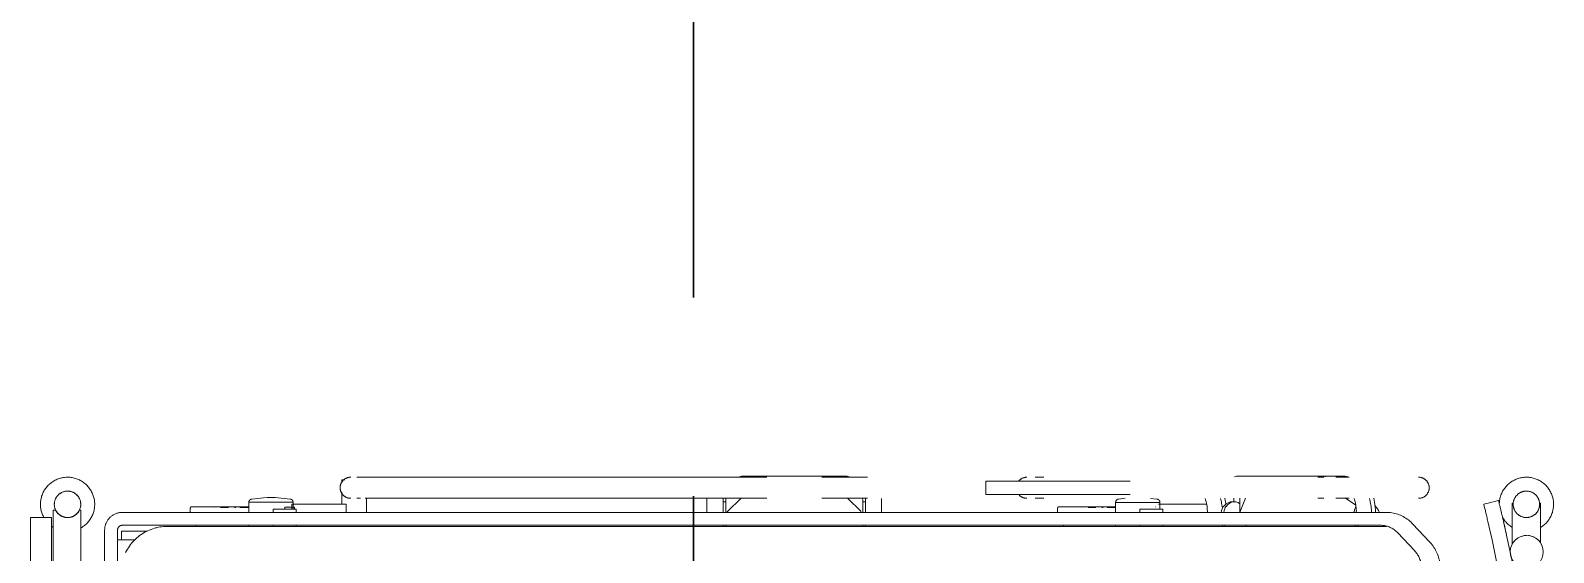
# Model space of a CAD drawing. Header units: millimetres. Extents: x -174154 to -170572, y -111302 to -109817.
# Drawn here: x -171701.23 to -171678.2, y -110913.03 to -110905.14 of the extents above; entities that cross this region are included whole.
import ezdxf

# ---------------------------------------------------------------- set-up
doc = ezdxf.new("R2010")
doc.units = ezdxf.units.MM
doc.linetypes.add('ACAD_ISO02W100', pattern=[15, 12, -3])
for name, color, linetype, lineweight in [('!Подложка', 252, 'ACAD_ISO02W100', 25), ('Кабель ПС', 20, 'ACAD_ISO02W100', 30), ('Специальное оборудование', 7, 'Continuous', 18)]:
    doc.layers.add(name, color=color, linetype=linetype, lineweight=lineweight)

# ---------------------------------------------------------------- blocks, each defined once
blk = doc.blocks.new('Medical_All_ARJO_Enterprise-8000_Patient-Bed - Citadel-V1-В_АР_ПЭ_03 Этаж')
at = {"layer": 'Специальное оборудование'}
for p, q in [((-784.3, 510.6), (-784.3, 505.7)), ((-784.2, 510.6), (-784.2, 510.6)), ((-784.2, 510.6), (-779.6, 510.6)), ((-741.4, 514.5), (-761.7, 514.5)), ((-761.7, 514.5), (-741.4, 514.5)), ((-141.7, 514.5), (-741.4, 514.5)), ((-180.3, 516), (-177.6, 516)), ((-177.6, 516), (-172.9, 516)), ((-27.7, 516), (-172.9, 516)), ((-172.9, 516), (-172.9, 514.8)), ((-42.2, 514.5), (-58.5, 514.5)), ((-27.7, 514.8), (-27.7, 516)), ((-27.7, 516), (-23.1, 516)), ((-8.8, 514.5), (-26.9, 514.5)), ((-26.7, 514.5), (-8.8, 514.5)), ((-23.1, 516), (-20.3, 516)), ((189.2, 508.5), (189.2, 488.5)), ((189.3, 508.5), (239.3, 508.5)), ((239.3, 508.5), (407.2, 508.5)), ((271.4, 514.5), (263.7, 514.5)), ((263.7, 514.5), (276.9, 514.5)), ((276.3, 514.5), (271.4, 514.5)), ((704.7, 516), (568.2, 516)), ((693.6, 514.5), (691, 514.5)), ((691, 514.5), (700, 514.5)), ((700, 514.5), (693.6, 514.5)), ((704.7, 516), (718.3, 516)), ((718, 514.5), (737.6, 514.5)), ((730, 514.5), (718.1, 514.5)), ((718.3, 516), (728.2, 516)), ((728.2, 516), (732.2, 516)), ((738.2, 514.5), (730, 514.5)), ((-897.9, 483.8), (-920.4, 481.4)), ((-891.4, 483.8), (-897, 483.8)), ((-897, 483.8), (-891.4, 483.8)), ((-891.4, 483.8), (-885.7, 483.8)), ((-885.7, 483.8), (-891.4, 483.8)), ((-862.4, 481.4), (-884.9, 483.8)), ((-784.3, 491.8), (-784.3, 473.8)), ((239.3, 488.5), (189.3, 488.5)), ((407.6, 488.5), (239.3, 488.5)), ((-1220.7, 464.5), (-1220.7, -461.4)), ((-1220.7, 464.5), (-1216.7, 464.5)), ((-1180.9, 464.5), (-1178.9, 464.5)), ((-1178.9, -461.4), (-1178.9, 464.5)), ((7.5, 461.2), (-1116, 461.2)), ((-976.7, 468.8), (-976.7, 468.8)), ((-955.7, 468.8), (-967.4, 468.8)), ((-967.4, 468.8), (-955.7, 468.8)), ((-966.4, 469.7), (-966.4, 468.8)), ((-964.8, 469.7), (-962.1, 469.7)), ((-955.7, 468.8), (-955.7, 468.8)), ((-938.5, 469.7), (-955.1, 469.7)), ((-938.5, 469.7), (-954.9, 469.7)), ((-944.4, 468.8), (-946.7, 468.8)), ((-946.7, 468.8), (-944.4, 468.8)), ((-944.2, 468.8), (-946.4, 468.8)), ((-946.4, 468.8), (-944.2, 468.8)), ((-938.5, 469.7), (-935.6, 469.7)), ((-938.5, 469.7), (-924.6, 469.7)), ((-924.6, 469.7), (-938.5, 469.7)), ((-938.5, 469.7), (-924.6, 469.7)), ((-924.6, 469.7), (-938.5, 469.7)), ((-924.6, 468.8), (-938.5, 468.8)), ((-924.6, 468.8), (-938.5, 468.8)), ((-924.9, 476.5), (-924.9, 460.9)), ((-924.9, 476.5), (-908.1, 476.5)), ((-908.1, 476.5), (-891.4, 476.5)), ((-891.4, 476.5), (-874.7, 476.5)), ((-887.9, 466), (-870.3, 466)), ((-887.9, 460.8), (-887.9, 466)), ((-874.7, 476.5), (-862.4, 476.5)), ((-870.5, 469), (-870.5, 466)), ((-870.5, 469), (-855.8, 469)), ((-865.1, 469), (-870.5, 469)), ((-870.3, 466), (-853.2, 466)), ((-865.8, 469.7), (-865.7, 469.7)), ((-862.4, 476.5), (-857.9, 476.5)), ((-855.8, 469), (-861.3, 469)), ((-859.6, 473.8), (-815.1, 473.8)), ((-859.6, 466), (-859.6, 473.8)), ((-857.9, 466), (-857.9, 476.5)), ((-855.8, 466), (-855.8, 469)), ((-853.2, 460.8), (-853.2, 466)), ((-815.1, 473.8), (-809.9, 473.8)), ((-809.9, 473.8), (-777.8, 473.8)), ((-777.8, 460.8), (-777.8, 473.8)), ((-755.8, 482.5), (-761.7, 482.5)), ((-761.7, 482.5), (-755.9, 482.5)), ((-741.4, 482.5), (-748.9, 482.5)), ((-748.9, 482.5), (-741.4, 482.5)), ((-747.1, 460.8), (-747.1, 482.5)), ((-741.4, 482.5), (-141.7, 482.5)), ((-232.3, 475.3), (-232.3, 482.1)), ((-232.3, 472.4), (-232.3, 475.3)), ((-232.3, 463.2), (-232.3, 472.4)), ((-232.3, 461), (-232.3, 463.2)), ((-207.9, 482.1), (-207.9, 475.3)), ((-203.7, 477.3), (-207.9, 477.3)), ((-207.9, 475.3), (-207.9, 472.4)), ((-207.9, 472.4), (-207.9, 468)), ((-207.9, 462.1), (-207.9, 468.4)), ((-203.7, 479.6), (-203.7, 476.4)), ((-203.7, 476.8), (-203.7, 470.4)), ((-203.7, 470.4), (-203.7, 462.1)), ((-201.2, 462.4), (-202.4, 461)), ((-180.8, 482.5), (-201.2, 462.4)), ((-58.5, 482.5), (-42.2, 482.5)), ((-26.9, 482.5), (-8.8, 482.5)), ((-8.8, 482.5), (-26.7, 482.5)), ((0.6, 462.4), (-19.8, 482.5)), ((785.8, 461.2), (1.7, 461.2)), ((3.1, 476.4), (3.1, 479.6)), ((7.3, 477.3), (3.1, 477.3)), ((3.1, 470.4), (3.1, 476.8)), ((3.1, 462.1), (3.1, 470.4)), ((7.3, 475.3), (7.3, 482.1)), ((7.3, 472.4), (7.3, 475.3)), ((7.3, 463.2), (7.3, 472.4)), ((7.3, 461.2), (7.3, 463.2)), ((31.7, 482.1), (31.7, 475.3)), ((31.7, 475.3), (31.7, 472.4)), ((31.7, 472.4), (31.7, 463.2)), ((31.7, 463.2), (31.7, 461)), ((276.9, 482.5), (263.7, 482.5)), ((263.7, 482.5), (271.4, 482.5)), ((271.4, 482.5), (276.3, 482.5)), ((334.3, 468.8), (334.3, 468.8)), ((355.3, 468.8), (343.9, 468.8)), ((343.9, 468.8), (355.3, 468.8)), ((344.6, 469.7), (344.6, 468.8)), ((346.1, 469.7), (348.9, 469.7)), ((355.3, 468.8), (355.3, 468.8)), ((372.5, 469.7), (355.8, 469.7)), ((372.5, 469.7), (356.1, 469.7)), ((366.6, 468.8), (364.3, 468.8)), ((364.3, 468.8), (366.6, 468.8)), ((366.8, 468.8), (364.6, 468.8)), ((364.6, 468.8), (366.8, 468.8)), ((372.5, 469.7), (375.4, 469.7)), ((372.5, 469.7), (385.8, 469.7)), ((385.8, 469.7), (372.5, 469.7)), ((372.5, 469.7), (385.9, 469.7)), ((385.9, 469.7), (372.5, 469.7)), ((385.9, 468.8), (372.5, 468.8)), ((385.9, 468.8), (372.5, 468.8)), ((385.4, 476.4), (385.4, 461)), ((385.4, 476.4), (389.9, 476.4)), ((399.7, 482.5), (389.9, 481.4)), ((389.9, 476.4), (402.1, 476.4)), ((402.1, 476.4), (418.9, 476.4)), ((418.9, 476.4), (452.4, 476.4)), ((422.1, 466), (439.7, 466)), ((422.1, 461), (422.1, 466)), ((447.9, 481.4), (438.1, 482.4)), ((439.7, 466), (456.7, 466)), ((445.2, 469.7), (445.3, 469.7)), ((450.4, 473.8), (494.9, 473.8)), ((452.4, 466), (452.4, 476.4)), ((456.8, 461), (456.8, 466)), ((494.9, 473.8), (500.1, 473.8)), ((500.1, 473.8), (522.9, 473.8)), ((523.2, 472.4), (522.6, 475.3)), ((524.1, 460.8), (524.1, 463.2)), ((545.5, 475.3), (546.1, 472.4)), ((551.6, 476.7), (550.4, 482.5)), ((564.8, 477.3), (560.9, 477.3)), ((563.9, 476.6), (563.9, 482.5)), ((573.2, 482.5), (573.2, 460.8)), ((573.5, 462.4), (573.2, 460.8)), ((581.7, 482.5), (573.5, 462.4)), ((700, 482.5), (691, 482.5)), ((691, 482.5), (693.6, 482.5)), ((693.6, 482.5), (700, 482.5)), ((737.6, 482.5), (718, 482.5)), ((718.1, 482.5), (730, 482.5)), ((730, 482.5), (738.2, 482.5)), ((748.4, 472.2), (733, 482.5)), ((748.3, 472.4), (747.8, 475.3)), ((749.3, 461), (749.2, 463.2)), ((770.7, 475.3), (771.3, 472.4)), ((772.2, 463.2), (772.2, 461.2)), ((776.7, 476.7), (775.6, 482.5)), ((794.7, 461.2), (785.8, 461.2)), ((985, 413.7), (985, 475)), ((986.4, 475), (985, 475)), ((1027.8, 475), (1026.2, 475)), ((1027.8, 475), (1027.8, 415.1)), ((-1222.9, 453.4), (-1254.9, 453.4)), ((-1254.9, 387.2), (-1254.9, 453.4)), ((-1222.9, 453.4), (-1222.9, 387.2)), ((-1222.3, 439.9), (-1221, 438.9)), ((-1116, 441.7), (7.5, 441.7)), ((-88.8, 440.1), (-1048, 440.1)), ((-1004.5, 442), (-1004.5, 440.1)), ((-924.9, 442), (-924.9, 440.1)), ((-887.9, 439.8), (-887.9, 442)), ((-853.2, 439.8), (-853.2, 442)), ((-207.9, 440), (-207.9, 442)), ((-203.7, 442), (-203.7, 440)), ((1.7, 441.7), (785.8, 441.7)), ((3.1, 440), (3.1, 441.6)), ((7.3, 441.6), (7.3, 440)), ((729, 440.1), (42.3, 440.1)), ((306.5, 442), (306.5, 439.8)), ((385.4, 442), (385.4, 439.8)), ((422.1, 439.8), (422.1, 442)), ((456.8, 439.8), (456.8, 442)), ((583.4, 440.1), (582.3, 442.1)), ((792.8, 440.1), (729, 440.1)), ((859.9, 416.9), (834.8, 443.6)), ((-1142.8, 434.5), (-1142.8, -431.5)), ((-1123.2, -431.5), (-1123.2, 434.5)), ((-1097.5, 419.5), (-1123.2, 419.5)), ((-1117.3, 432.7), (-1117.3, 419.5)), ((-1117.3, 432.7), (-1105, 432.7)), ((-1105, 432.7), (-1080.5, 432.7)), ((-1080.5, 432.7), (-1078, 432.7)), ((812.1, 430.1), (837.1, 403.4))]:
    blk.add_line(p, q, dxfattribs=at)
at = {"layer": 'Специальное оборудование', "flags": 128}
for points in [[(-1157.8, 473.4), (-1157.8, 475.1), (-1157.9, 476.7), (-1158.1, 478.3), (-1158.3, 480), (-1158.6, 481.6), (-1159, 483.2), (-1159.4, 484.8), (-1159.9, 486.3), (-1160.4, 487.9), (-1161, 489.4), (-1161.7, 490.9), (-1162.4, 492.4), (-1163.2, 493.8), (-1164.1, 495.2), (-1165, 496.6), (-1165.9, 497.9), (-1166.9, 499.2), (-1168, 500.5), (-1169.1, 501.7), (-1170.2, 502.8), (-1171.4, 504), (-1172.7, 505), (-1174, 506.1), (-1175.3, 507), (-1176.7, 507.9), (-1178.1, 508.8), (-1179.5, 509.6), (-1180.9, 510.3), (-1182.4, 511), (-1183.9, 511.7), (-1185.5, 512.2), (-1187.1, 512.7), (-1188.6, 513.2), (-1190.2, 513.5), (-1191.8, 513.8), (-1193.5, 514.1), (-1195.1, 514.3), (-1196.7, 514.4), (-1198.4, 514.4), (-1200, 514.4), (-1201.6, 514.3), (-1203.3, 514.2), (-1204.9, 514), (-1206.5, 513.7), (-1208.1, 513.4), (-1209.7, 513), (-1211.3, 512.5), (-1212.8, 512), (-1214.4, 511.4), (-1215.9, 510.7), (-1217.3, 510), (-1218.8, 509.2), (-1220.2, 508.4), (-1221.6, 507.5), (-1222.9, 506.6), (-1224.2, 505.6), (-1225.5, 504.6), (-1226.7, 503.5), (-1227.9, 502.3), (-1229, 501.1), (-1230.1, 499.9), (-1231.2, 498.6), (-1232.1, 497.3), (-1233.1, 496), (-1233.9, 494.6), (-1234.8, 493.2), (-1235.5, 491.7), (-1236.2, 490.2), (-1236.9, 488.7), (-1237.4, 487.2), (-1238, 485.6), (-1238.4, 484), (-1238.8, 482.4), (-1239.1, 480.8), (-1239.4, 479.2), (-1239.6, 477.6), (-1239.7, 476), (-1239.8, 474.3), (-1239.8, 473.4)], [(-770.8, 482.5), (-771.4, 482.5), (-772, 482.5), (-772.7, 482.6), (-773.3, 482.7), (-773.9, 482.8), (-774.6, 482.9), (-775.2, 483.1), (-775.8, 483.3), (-776.4, 483.5), (-777, 483.7), (-777.6, 484), (-778.1, 484.3), (-778.7, 484.6), (-779.3, 484.9), (-779.8, 485.3), (-780.3, 485.6), (-780.8, 486), (-781.3, 486.4), (-781.8, 486.9), (-782.2, 487.3), (-782.7, 487.8), (-783.1, 488.3), (-783.5, 488.8), (-783.9, 489.3), (-784.2, 489.8), (-784.6, 490.4), (-784.9, 490.9), (-785.2, 491.5), (-785.4, 492.1), (-785.7, 492.7), (-785.9, 493.3), (-786.1, 493.9), (-786.3, 494.5), (-786.4, 495.1), (-786.5, 495.7), (-786.6, 496.4), (-786.7, 497), (-786.7, 497.6), (-786.8, 498.3), (-786.7, 498.9), (-786.7, 499.6), (-786.7, 500.2), (-786.6, 500.8), (-786.5, 501.5), (-786.3, 502.1), (-786.2, 502.7), (-786, 503.3), (-785.8, 503.9), (-785.6, 504.5), (-785.3, 505.1), (-785, 505.7), (-784.7, 506.3), (-784.4, 506.8), (-784.1, 507.3), (-783.7, 507.9), (-783.3, 508.4), (-782.9, 508.9), (-782.5, 509.4), (-782, 509.8), (-781.6, 510.3), (-781.1, 510.7), (-780.6, 511.1), (-780.1, 511.5), (-779.5, 511.8), (-779, 512.2), (-778.4, 512.5), (-777.9, 512.8), (-777.3, 513.1), (-776.7, 513.3), (-776.1, 513.5), (-775.5, 513.7), (-774.9, 513.9), (-774.3, 514.1), (-773.6, 514.2), (-773, 514.3), (-772.4, 514.4), (-771.7, 514.4), (-771.1, 514.5), (-770.8, 514.5)], [(-183, 515.1), (-181.7, 515.7), (-180.3, 516)], [(10.5, 514.5), (7.3, 514.5), (4.1, 514.5), (0.9, 514.5), (-2.2, 514.5), (-5.3, 514.5), (-8.4, 514.5), (-11.5, 514.5), (-14.5, 514.5), (-17.5, 514.5), (-20.4, 514.5), (-23.3, 514.5), (-26.1, 514.5), (-28.8, 514.5), (-31.5, 514.5), (-34.1, 514.5), (-36.6, 514.5), (-39, 514.5), (-41.3, 514.5), (-42.2, 514.5)], [(-20.3, 516), (-18.9, 515.7), (-17.6, 515.1)], [(238.8, 508.4), (239.2, 508.9), (239.6, 509.4), (240.1, 509.8), (240.5, 510.3), (241, 510.7), (241.5, 511.1), (242, 511.5), (242.5, 511.8), (243.1, 512.2), (243.6, 512.5), (244.2, 512.8), (244.8, 513.1), (245.4, 513.3), (246, 513.5), (246.6, 513.7), (247.2, 513.9), (247.8, 514.1), (248.4, 514.2), (249.1, 514.3), (249.7, 514.4), (250.4, 514.4), (251, 514.5), (251.3, 514.5)], [(732.2, 516), (734.3, 515.7), (736.3, 515.1)], [(843.4, 514.5), (844, 514.4), (844.7, 514.4), (845.3, 514.3), (845.9, 514.3), (846.6, 514.1), (847.2, 514), (847.8, 513.8), (848.4, 513.6), (849, 513.4), (849.6, 513.2), (850.2, 512.9), (850.8, 512.6), (851.3, 512.3), (851.9, 512), (852.4, 511.7), (852.9, 511.3), (853.4, 510.9), (853.9, 510.5), (854.4, 510.1), (854.9, 509.6), (855.3, 509.1), (855.7, 508.7), (856.1, 508.2), (856.5, 507.6), (856.8, 507.1), (857.2, 506.6), (857.5, 506), (857.8, 505.4), (858, 504.8), (858.3, 504.3), (858.5, 503.7), (858.7, 503), (858.9, 502.4), (859, 501.8), (859.1, 501.2), (859.2, 500.5), (859.3, 499.9), (859.4, 499.3), (859.4, 498.6), (859.4, 498), (859.3, 497.4), (859.3, 496.7), (859.2, 496.1), (859.1, 495.4), (859, 494.8), (858.8, 494.2), (858.6, 493.6), (858.4, 493), (858.2, 492.4), (857.9, 491.8), (857.6, 491.2), (857.3, 490.7), (857, 490.1), (856.7, 489.6), (856.3, 489), (855.9, 488.5), (855.5, 488), (855.1, 487.6), (854.6, 487.1), (854.2, 486.7), (853.7, 486.2), (853.2, 485.8), (852.7, 485.4), (852.2, 485.1), (851.6, 484.7), (851.1, 484.4), (850.5, 484.1), (849.9, 483.9), (849.3, 483.6), (848.7, 483.4), (848.1, 483.2), (847.5, 483), (846.9, 482.8), (846.3, 482.7), (845.6, 482.6), (845, 482.5), (844.4, 482.5), (843.7, 482.5), (843.4, 482.5)], [(1047.3, 473.4), (1047.3, 475.1), (1047.2, 476.7), (1047, 478.3), (1046.8, 480), (1046.5, 481.6), (1046.1, 483.2), (1045.7, 484.8), (1045.2, 486.3), (1044.7, 487.9), (1044.1, 489.4), (1043.4, 490.9), (1042.7, 492.4), (1041.9, 493.8), (1041, 495.2), (1040.1, 496.6), (1039.2, 497.9), (1038.2, 499.2), (1037.1, 500.5), (1036, 501.7), (1034.9, 502.8), (1033.7, 504), (1032.4, 505), (1031.1, 506.1), (1029.8, 507), (1028.5, 507.9), (1027.1, 508.8), (1025.6, 509.6), (1024.2, 510.3), (1022.7, 511), (1021.2, 511.7), (1019.6, 512.2), (1018.1, 512.7), (1016.5, 513.2), (1014.9, 513.5), (1013.3, 513.8), (1011.7, 514.1), (1010, 514.3), (1008.4, 514.4), (1006.7, 514.4), (1005.1, 514.4), (1003.5, 514.3), (1001.8, 514.2), (1000.2, 514), (998.6, 513.7), (997, 513.4), (995.4, 513), (993.8, 512.5), (992.3, 512), (990.7, 511.4), (989.2, 510.7), (987.8, 510), (986.3, 509.2), (984.9, 508.4), (983.5, 507.5), (982.2, 506.6), (980.9, 505.6), (979.6, 504.6), (978.4, 503.5), (977.2, 502.3), (976.1, 501.1), (975, 499.9), (974, 498.6), (973, 497.3), (972, 496), (971.2, 494.6), (970.4, 493.2), (969.6, 491.7), (968.9, 490.2), (968.3, 488.7), (967.7, 487.2), (967.2, 485.6), (966.7, 484), (966.3, 482.4), (966, 480.8), (965.7, 479.2), (965.5, 477.6), (965.4, 476), (965.3, 474.3)], [(-1178.8, 473.4), (-1178.8, 474.2), (-1178.9, 475), (-1179, 475.8), (-1179.1, 476.6), (-1179.2, 477.4), (-1179.4, 478.2), (-1179.6, 479), (-1179.8, 479.7), (-1180.1, 480.5), (-1180.4, 481.2), (-1180.7, 482), (-1181.1, 482.7), (-1181.5, 483.4), (-1181.9, 484.1), (-1182.3, 484.7), (-1182.8, 485.4), (-1183.3, 486), (-1183.8, 486.6), (-1184.3, 487.2), (-1184.9, 487.8), (-1185.5, 488.3), (-1186.1, 488.9), (-1186.7, 489.3), (-1187.3, 489.8), (-1188, 490.3), (-1188.7, 490.7), (-1189.4, 491.1), (-1190.1, 491.4), (-1190.8, 491.8), (-1191.6, 492.1), (-1192.3, 492.4), (-1193.1, 492.6), (-1193.8, 492.8), (-1194.6, 493), (-1195.4, 493.1), (-1196.2, 493.3), (-1197, 493.4), (-1197.8, 493.4), (-1198.6, 493.4), (-1199.4, 493.4), (-1200.2, 493.4), (-1201, 493.3), (-1201.8, 493.2), (-1202.6, 493.1), (-1203.4, 492.9), (-1204.1, 492.7), (-1204.9, 492.5), (-1205.6, 492.2), (-1206.4, 491.9), (-1207.1, 491.6), (-1207.9, 491.3), (-1208.6, 490.9), (-1209.2, 490.5), (-1209.9, 490.1), (-1210.6, 489.6), (-1211.2, 489.1), (-1211.8, 488.6), (-1212.4, 488.1), (-1213, 487.5), (-1213.6, 486.9), (-1214.1, 486.3), (-1214.6, 485.7), (-1215.1, 485.1), (-1215.5, 484.4), (-1215.9, 483.7), (-1216.3, 483.1), (-1216.7, 482.3), (-1217.1, 481.6), (-1217.4, 480.9), (-1217.7, 480.1), (-1217.9, 479.4), (-1218.1, 478.6), (-1218.3, 477.8), (-1218.5, 477), (-1218.6, 476.3), (-1218.7, 475.5), (-1218.8, 474.7), (-1218.8, 473.9), (-1218.8, 473.4)], [(251.3, 482.5), (250.7, 482.5), (250.1, 482.5), (249.4, 482.6), (248.8, 482.7), (248.2, 482.8), (247.5, 482.9), (246.9, 483.1), (246.3, 483.3), (245.7, 483.5), (245.1, 483.7), (244.5, 484), (243.9, 484.3), (243.4, 484.6), (242.8, 484.9), (242.3, 485.3), (241.8, 485.6), (241.3, 486), (240.8, 486.4), (240.3, 486.9), (239.9, 487.3), (239.4, 487.8), (239, 488.3)], [(1026.3, 473.4), (1026.3, 474.2), (1026.2, 475), (1026.2, 475.8), (1026.1, 476.6), (1025.9, 477.4), (1025.7, 478.2), (1025.5, 479), (1025.3, 479.7), (1025, 480.5), (1024.7, 481.2), (1024.4, 482), (1024, 482.7), (1023.7, 483.4), (1023.3, 484.1), (1022.8, 484.7), (1022.3, 485.4), (1021.9, 486), (1021.3, 486.6), (1020.8, 487.2), (1020.2, 487.8), (1019.7, 488.3), (1019, 488.9), (1018.4, 489.3), (1017.8, 489.8), (1017.1, 490.3), (1016.4, 490.7), (1015.7, 491.1), (1015, 491.4), (1014.3, 491.8), (1013.6, 492.1), (1012.8, 492.4), (1012, 492.6), (1011.3, 492.8), (1010.5, 493), (1009.7, 493.1), (1008.9, 493.3), (1008.1, 493.4), (1007.3, 493.4), (1006.5, 493.4), (1005.7, 493.4), (1004.9, 493.4), (1004.1, 493.3), (1003.3, 493.2), (1002.5, 493.1), (1001.8, 492.9), (1001, 492.7), (1000.2, 492.5), (999.5, 492.2), (998.7, 491.9), (998, 491.6), (997.3, 491.3), (996.6, 490.9), (995.9, 490.5), (995.2, 490.1), (994.5, 489.6), (993.9, 489.1), (993.3, 488.6), (992.7, 488.1), (992.1, 487.5), (991.6, 486.9), (991, 486.3), (990.5, 485.7), (990, 485.1), (989.6, 484.4), (989.2, 483.7), (988.8, 483.1), (988.4, 482.3), (988.1, 481.6), (987.7, 480.9), (987.5, 480.1), (987.2, 479.4), (987, 478.6), (986.8, 477.8), (986.6, 477), (986.5, 476.3), (986.4, 475.5), (986.3, 474.7), (986.3, 473.9), (986.3, 473.4)], [(-1239.8, 473.4), (-1239.8, 471.8), (-1239.7, 470.2), (-1239.5, 468.5), (-1239.3, 466.9), (-1239, 465.3), (-1238.6, 463.7), (-1238.2, 462.1), (-1237.7, 460.5), (-1237.2, 459), (-1236.6, 457.5), (-1235.9, 456), (-1235.2, 454.5)], [(-1218.8, 473.4), (-1218.8, 472.6), (-1218.7, 471.8), (-1218.7, 471), (-1218.6, 470.3), (-1218.4, 469.5), (-1218.2, 468.7), (-1218, 467.9), (-1217.8, 467.1), (-1217.5, 466.4), (-1217.2, 465.6), (-1216.9, 464.9), (-1216.5, 464.2), (-1216.2, 463.5), (-1215.8, 462.8), (-1215.3, 462.1), (-1214.8, 461.5), (-1214.4, 460.9), (-1213.8, 460.2), (-1213.3, 459.7), (-1212.7, 459.1), (-1212.2, 458.5), (-1211.5, 458), (-1210.9, 457.5), (-1210.3, 457.1), (-1209.6, 456.6), (-1208.9, 456.2), (-1208.2, 455.8), (-1207.5, 455.4), (-1206.8, 455.1), (-1206.1, 454.8), (-1205.3, 454.5), (-1204.5, 454.3), (-1203.8, 454.1), (-1203, 453.9), (-1202.2, 453.7), (-1201.4, 453.6), (-1200.6, 453.5), (-1199.8, 453.5), (-1199, 453.4), (-1198.2, 453.4), (-1197.4, 453.5), (-1196.6, 453.6), (-1195.8, 453.7), (-1195, 453.8), (-1194.3, 454), (-1193.5, 454.2), (-1192.7, 454.4), (-1192, 454.6), (-1191.2, 454.9), (-1190.5, 455.3), (-1189.8, 455.6), (-1189.1, 456), (-1188.4, 456.4), (-1187.7, 456.8), (-1187, 457.3), (-1186.4, 457.8), (-1185.8, 458.3), (-1185.2, 458.8), (-1184.6, 459.3), (-1184.1, 459.9), (-1183.5, 460.5), (-1183, 461.2), (-1182.5, 461.8), (-1182.1, 462.5), (-1181.7, 463.1), (-1181.3, 463.8), (-1180.9, 464.5), (-1180.6, 465.3), (-1180.2, 466), (-1180, 466.7), (-1179.7, 467.5), (-1179.5, 468.3), (-1179.3, 469), (-1179.1, 469.8), (-1179, 470.6), (-1178.9, 471.4), (-1178.8, 472.2), (-1178.8, 473), (-1178.8, 473.4)], [(-1178.8, 437.6), (-1177.4, 438.5), (-1176, 439.4), (-1174.7, 440.3), (-1173.4, 441.3), (-1172.1, 442.3), (-1170.9, 443.4), (-1169.7, 444.6), (-1168.6, 445.7), (-1167.5, 447), (-1166.5, 448.2), (-1165.5, 449.6), (-1164.5, 450.9), (-1163.7, 452.3), (-1162.9, 453.7), (-1162.1, 455.2), (-1161.4, 456.7), (-1160.8, 458.2), (-1160.2, 459.7), (-1159.7, 461.3), (-1159.2, 462.8), (-1158.8, 464.4), (-1158.5, 466), (-1158.2, 467.7), (-1158, 469.3), (-1157.9, 470.9), (-1157.8, 472.6), (-1157.8, 473.4)], [(-1116, 461.2), (-1117.1, 461.2), (-1118.1, 461.1), (-1119.2, 461), (-1120.3, 460.9), (-1121.3, 460.7), (-1122.4, 460.5), (-1123.4, 460.2), (-1124.4, 459.9), (-1125.4, 459.5), (-1126.4, 459.1), (-1127.4, 458.7), (-1128.4, 458.2), (-1129.3, 457.7), (-1130.2, 457.1), (-1131.1, 456.6), (-1132, 455.9), (-1132.8, 455.3), (-1133.6, 454.6), (-1134.4, 453.9), (-1135.2, 453.1), (-1135.9, 452.3), (-1136.6, 451.5), (-1137.3, 450.7), (-1137.9, 449.8), (-1138.5, 448.9), (-1139.1, 448), (-1139.6, 447.1), (-1140.1, 446.1), (-1140.5, 445.2), (-1140.9, 444.2), (-1141.3, 443.2), (-1141.6, 442.1), (-1141.9, 441.1), (-1142.2, 440.1), (-1142.4, 439), (-1142.5, 438), (-1142.6, 436.9), (-1142.7, 435.8), (-1142.8, 434.8), (-1142.8, 434.5)], [(-1013.4, 460.9), (-1013.5, 462.4), (-1013.4, 465.4), (-1013.3, 467.8)], [(-1013.3, 467.8), (-1013.2, 467.9), (-1013.2, 468), (-1013.2, 468.1), (-1013.2, 468.2), (-1013.2, 468.2), (-1013.2, 468.3), (-1013.1, 468.4), (-1013.1, 468.5), (-1013.1, 468.5), (-1013, 468.6), (-1013, 468.7), (-1013, 468.8), (-1012.9, 468.8), (-1012.9, 468.9), (-1012.8, 468.9), (-1012.8, 469), (-1012.7, 469.1), (-1012.7, 469.1), (-1012.6, 469.2), (-1012.5, 469.2), (-1012.5, 469.3), (-1012.4, 469.3), (-1012.3, 469.4), (-1012.3, 469.4), (-1012.2, 469.5), (-1012.1, 469.5), (-1012.1, 469.5), (-1012, 469.6), (-1011.9, 469.6), (-1011.8, 469.6), (-1011.8, 469.6), (-1011.7, 469.7), (-1011.6, 469.7), (-1011.5, 469.7), (-1011.5, 469.7), (-1011.4, 469.7), (-1011.3, 469.7), (-1011.3, 469.7)], [(-938.5, 469.7), (-941.4, 469.7), (-944.3, 469.7), (-947.2, 469.7), (-950.1, 469.7), (-952.9, 469.7), (-955.8, 469.7), (-958.6, 469.7), (-961.4, 469.7), (-964.1, 469.7), (-966.8, 469.7), (-969.5, 469.7), (-972.1, 469.7), (-974.6, 469.7), (-977.1, 469.7), (-979.6, 469.7), (-981.9, 469.7), (-984.2, 469.7), (-986.5, 469.7), (-988.6, 469.7), (-990.7, 469.7), (-992.7, 469.7), (-994.6, 469.7), (-996.4, 469.7), (-998.1, 469.7), (-999.7, 469.7), (-1001.2, 469.7), (-1002.7, 469.7), (-1004, 469.7), (-1005.2, 469.7), (-1006.3, 469.7), (-1007.3, 469.7), (-1008.2, 469.7), (-1009, 469.7), (-1009.7, 469.7), (-1010.2, 469.7), (-1010.6, 469.7), (-1011, 469.7), (-1011.2, 469.7), (-1011.3, 469.7), (-1011.3, 469.7)], [(-1011.3, 469.7), (-1011.2, 469.7), (-1011, 469.7), (-1010.7, 469.7), (-1010.3, 469.7), (-1009.8, 469.7), (-1009.2, 469.7), (-1008.4, 469.7), (-1007.6, 469.7), (-1006.6, 469.7), (-1005.5, 469.7), (-1004.3, 469.7), (-1003, 469.7), (-1001.6, 469.7), (-1000.1, 469.7)], [(-924.9, 469.7), (-926.1, 469.7), (-929, 469.7), (-931.9, 469.7), (-934.8, 469.7), (-937.7, 469.7), (-938.5, 469.7)], [(-924.9, 476.5), (-924.9, 476.7), (-924.8, 476.9), (-924.8, 477.1), (-924.8, 477.3), (-924.7, 477.5), (-924.7, 477.7), (-924.6, 477.9), (-924.6, 478.1), (-924.5, 478.2), (-924.4, 478.4), (-924.3, 478.6), (-924.3, 478.8), (-924.2, 479), (-924, 479.1), (-923.9, 479.3), (-923.8, 479.5), (-923.7, 479.6), (-923.6, 479.8), (-923.4, 479.9), (-923.3, 480.1), (-923.1, 480.2), (-923, 480.3), (-922.8, 480.4), (-922.7, 480.6), (-922.5, 480.7), (-922.3, 480.8), (-922.1, 480.9), (-922, 480.9), (-921.8, 481), (-921.6, 481.1), (-921.4, 481.2), (-921.2, 481.2), (-921, 481.3), (-920.8, 481.3), (-920.6, 481.3), (-920.4, 481.4), (-920.4, 481.4)], [(-865.6, 469.7), (-865.5, 469.7), (-865.4, 469.7)], [(-862.4, 481.4), (-862.2, 481.4), (-862, 481.3), (-861.8, 481.3), (-861.6, 481.2), (-861.4, 481.2), (-861.2, 481.1), (-861, 481), (-860.9, 481), (-860.7, 480.9), (-860.5, 480.8), (-860.3, 480.7), (-860.2, 480.6), (-860, 480.5), (-859.8, 480.3), (-859.7, 480.2), (-859.5, 480.1), (-859.4, 479.9), (-859.2, 479.8), (-859.1, 479.6), (-859, 479.5), (-858.9, 479.3), (-858.8, 479.2), (-858.6, 479), (-858.5, 478.8), (-858.5, 478.6), (-858.4, 478.5), (-858.3, 478.3), (-858.2, 478.1), (-858.2, 477.9), (-858.1, 477.7), (-858.1, 477.5), (-858, 477.3), (-858, 477.1), (-858, 476.9), (-857.9, 476.7), (-857.9, 476.5), (-857.9, 476.5)], [(-42.2, 482.5), (-39.8, 482.5), (-37.4, 482.5), (-34.9, 482.5), (-32.4, 482.5), (-29.7, 482.5), (-27, 482.5), (-24.3, 482.5), (-21.4, 482.5), (-18.5, 482.5), (-15.6, 482.5), (-12.6, 482.5), (-9.5, 482.5), (-6.4, 482.5), (-3.3, 482.5), (-0.2, 482.5), (3, 482.5), (6.2, 482.5), (9.4, 482.5), (10.5, 482.5)], [(297.5, 461), (297.5, 462.4), (297.6, 465.4), (297.7, 467.8)], [(297.7, 467.8), (297.7, 467.9), (297.8, 468), (297.8, 468.1), (297.8, 468.2), (297.8, 468.2), (297.8, 468.3), (297.9, 468.4), (297.9, 468.5), (297.9, 468.5), (298, 468.6), (298, 468.7), (298, 468.8), (298.1, 468.8), (298.1, 468.9), (298.2, 468.9), (298.2, 469), (298.3, 469.1), (298.3, 469.1), (298.4, 469.2), (298.5, 469.2), (298.5, 469.3), (298.6, 469.3), (298.6, 469.4), (298.7, 469.4), (298.8, 469.5), (298.9, 469.5), (298.9, 469.5), (299, 469.6), (299.1, 469.6), (299.2, 469.6), (299.2, 469.6), (299.3, 469.7), (299.4, 469.7), (299.5, 469.7), (299.5, 469.7), (299.6, 469.7), (299.7, 469.7), (299.7, 469.7)], [(372.5, 469.7), (369.6, 469.7), (366.7, 469.7), (363.8, 469.7), (360.9, 469.7), (358.1, 469.7), (355.2, 469.7), (352.4, 469.7), (349.6, 469.7), (346.9, 469.7), (344.2, 469.7), (341.5, 469.7), (338.9, 469.7), (336.4, 469.7), (333.9, 469.7), (331.4, 469.7), (329.1, 469.7), (326.8, 469.7), (324.5, 469.7), (322.4, 469.7), (320.3, 469.7), (318.3, 469.7), (316.4, 469.7), (314.6, 469.7), (312.9, 469.7), (311.3, 469.7), (309.8, 469.7), (308.3, 469.7), (307, 469.7), (305.8, 469.7), (304.7, 469.7), (303.7, 469.7), (302.8, 469.7), (302, 469.7), (301.3, 469.7), (300.8, 469.7), (300.4, 469.7), (300, 469.7), (299.8, 469.7), (299.7, 469.7), (299.7, 469.7)], [(299.7, 469.7), (299.8, 469.7), (300, 469.7), (300.3, 469.7), (300.7, 469.7), (301.2, 469.7), (301.8, 469.7), (302.6, 469.7), (303.4, 469.7), (304.4, 469.7), (305.5, 469.7), (306.7, 469.7), (308, 469.7), (309.4, 469.7), (310.9, 469.7)], [(384.9, 469.7), (382, 469.7), (379.1, 469.7), (376.2, 469.7), (373.3, 469.7), (372.5, 469.7)], [(385.4, 476.4), (385.4, 476.6), (385.4, 476.8), (385.4, 477), (385.5, 477.2), (385.5, 477.4), (385.5, 477.6), (385.6, 477.8), (385.6, 478), (385.7, 478.2), (385.8, 478.4), (385.9, 478.5), (386, 478.7), (386.1, 478.9), (386.2, 479.1), (386.3, 479.2), (386.4, 479.4), (386.5, 479.6), (386.6, 479.7), (386.8, 479.9), (386.9, 480), (387.1, 480.1), (387.2, 480.3), (387.4, 480.4), (387.5, 480.5), (387.7, 480.6), (387.9, 480.7), (388, 480.8), (388.2, 480.9), (388.4, 481), (388.6, 481.1), (388.8, 481.1), (389, 481.2), (389.2, 481.2), (389.3, 481.3), (389.5, 481.3), (389.7, 481.4), (389.9, 481.4)], [(445.4, 469.7), (445.5, 469.7), (445.6, 469.7)], [(447.9, 481.4), (448.1, 481.4), (448.3, 481.3), (448.5, 481.3), (448.7, 481.2), (448.8, 481.2), (449, 481.1), (449.2, 481), (449.4, 481), (449.6, 480.9), (449.8, 480.8), (449.9, 480.7), (450.1, 480.6), (450.3, 480.5), (450.4, 480.3), (450.6, 480.2), (450.7, 480.1), (450.9, 479.9), (451, 479.8), (451.1, 479.6), (451.3, 479.5), (451.4, 479.3), (451.5, 479.2), (451.6, 479), (451.7, 478.8), (451.8, 478.6), (451.9, 478.5), (452, 478.3), (452, 478.1), (452.1, 477.9), (452.2, 477.7), (452.2, 477.5), (452.2, 477.3), (452.3, 477.1), (452.3, 476.9), (452.3, 476.7), (452.3, 476.5), (452.3, 476.4)], [(834.8, 443.6), (833.2, 445.2), (831.5, 446.8), (829.8, 448.3), (828, 449.8), (826.1, 451.2), (824.2, 452.5), (822.2, 453.7), (820.2, 454.8), (818.2, 455.8), (816.1, 456.8), (814, 457.7), (811.8, 458.4), (809.6, 459.1), (807.4, 459.7), (805.2, 460.2), (802.9, 460.6), (800.7, 460.9), (798.4, 461.1), (796.1, 461.2), (794.7, 461.2)], [(941.7, 473.7), (948.4, 475.4), (954, 476.7), (958.4, 477.8), (961.5, 478.6), (963.4, 479.1), (964.1, 479.3)], [(964.1, 479.3), (963.4, 479.1), (961.5, 478.6), (958.4, 477.8)], [(986.3, 473.4), (986.3, 472.6), (986.4, 471.8), (986.5, 471), (986.6, 470.3), (986.7, 469.5), (986.9, 468.7), (987.1, 467.9), (987.3, 467.1), (987.6, 466.4), (987.9, 465.6), (988.2, 464.9), (988.6, 464.2), (989, 463.5), (989.4, 462.8), (989.8, 462.1), (990.3, 461.5), (990.8, 460.9), (991.3, 460.2), (991.8, 459.7), (992.4, 459.1), (993, 458.5), (993.6, 458), (994.2, 457.5), (994.8, 457.1), (995.5, 456.6), (996.2, 456.2), (996.9, 455.8), (997.6, 455.4), (998.3, 455.1), (999.1, 454.8), (999.8, 454.5), (1000.6, 454.3), (1001.3, 454.1), (1002.1, 453.9), (1002.9, 453.7), (1003.7, 453.6), (1004.5, 453.5), (1005.3, 453.5), (1006.1, 453.4), (1006.9, 453.4), (1007.7, 453.5), (1008.5, 453.6), (1009.3, 453.7), (1010.1, 453.8), (1010.9, 454), (1011.6, 454.2), (1012.4, 454.4), (1013.1, 454.6), (1013.9, 454.9), (1014.6, 455.3), (1015.4, 455.6), (1016.1, 456), (1016.7, 456.4), (1017.4, 456.8), (1018.1, 457.3), (1018.7, 457.8), (1019.3, 458.3), (1019.9, 458.8), (1020.5, 459.3), (1021.1, 459.9), (1021.6, 460.5), (1022.1, 461.2), (1022.6, 461.8), (1023, 462.5), (1023.4, 463.1), (1023.8, 463.8), (1024.2, 464.5), (1024.6, 465.3), (1024.9, 466), (1025.2, 466.7), (1025.4, 467.5), (1025.6, 468.3), (1025.8, 469), (1026, 469.8), (1026.1, 470.6), (1026.2, 471.4), (1026.3, 472.2), (1026.3, 473), (1026.3, 473.4)], [(1027.8, 438.5), (1029.1, 439.4), (1030.4, 440.3), (1031.7, 441.3), (1033, 442.3), (1034.2, 443.4), (1035.4, 444.6), (1036.5, 445.7), (1037.6, 447), (1038.7, 448.2), (1039.6, 449.6), (1040.6, 450.9), (1041.4, 452.3), (1042.3, 453.7), (1043, 455.2), (1043.7, 456.7), (1044.4, 458.2), (1044.9, 459.7), (1045.5, 461.3), (1045.9, 462.8), (1046.3, 464.4), (1046.6, 466), (1046.9, 467.7), (1047.1, 469.3), (1047.2, 470.9), (1047.3, 472.6), (1047.3, 473.4)], [(-1123.2, 434.5), (-1123.2, 434.8), (-1123.2, 435.1), (-1123.2, 435.3), (-1123.2, 435.6), (-1123.1, 435.9), (-1123, 436.2), (-1123, 436.5), (-1122.9, 436.8), (-1122.8, 437), (-1122.7, 437.3), (-1122.6, 437.6), (-1122.4, 437.8), (-1122.3, 438.1), (-1122.1, 438.3), (-1122, 438.6), (-1121.8, 438.8), (-1121.6, 439), (-1121.4, 439.2), (-1121.3, 439.5), (-1121, 439.7), (-1120.8, 439.9), (-1120.6, 440.1), (-1120.4, 440.2), (-1120.2, 440.4), (-1119.9, 440.6), (-1119.7, 440.7), (-1119.4, 440.9), (-1119.2, 441), (-1118.9, 441.1), (-1118.6, 441.2), (-1118.4, 441.3), (-1118.1, 441.4), (-1117.8, 441.5), (-1117.5, 441.6), (-1117.2, 441.6), (-1116.9, 441.7), (-1116.7, 441.7), (-1116.4, 441.7), (-1116.1, 441.7), (-1116, 441.7)], [(-1048, 440.1), (-1050.8, 440), (-1053.6, 439.8), (-1056.4, 439.6), (-1059.1, 439.2), (-1061.9, 438.7), (-1064.6, 438.1), (-1067.3, 437.3), (-1070, 436.5), (-1072.6, 435.6), (-1075.2, 434.5), (-1077.8, 433.4), (-1080.3, 432.2), (-1082.8, 430.8), (-1085.2, 429.4), (-1087.5, 427.8), (-1089.8, 426.2), (-1092, 424.5), (-1094.1, 422.7), (-1096.2, 420.8), (-1098.2, 418.8), (-1100.1, 416.8), (-1101.9, 414.7), (-1103.7, 412.5), (-1105.3, 410.2), (-1106.9, 407.9), (-1108.4, 405.5), (-1109.7, 403.1), (-1111, 400.6)], [(42.3, 440.1), (27.8, 440.1), (13.1, 440.1), (-1.7, 440.1), (-16.7, 440.1), (-31.9, 440.1), (-47.1, 440.1), (-62.3, 440.1), (-77.7, 440.1), (-88.8, 440.1)], [(785.8, 441.7), (787.3, 441.7), (788.7, 441.6), (790.2, 441.4), (791.7, 441.2), (793.1, 440.9), (794.6, 440.6), (796, 440.2), (797.4, 439.7), (798.8, 439.2), (800.2, 438.6), (801.6, 438), (802.9, 437.3), (804.2, 436.5), (805.5, 435.7), (806.7, 434.8), (807.9, 433.9), (809.1, 432.9), (810.3, 431.9), (811.4, 430.8), (812.1, 430.1)], [(970.1, 454.3), (970.7, 453.1), (971.6, 451.7), (972.5, 450.3), (973.4, 449), (974.4, 447.7), (975.5, 446.4), (976.6, 445.2), (977.7, 444), (978.9, 442.9), (980.2, 441.8), (981.5, 440.8), (982.8, 439.9), (984.2, 438.9)], [(876.3, 374.8), (876.3, 377.2), (876.1, 379.6), (875.9, 381.9), (875.6, 384.3), (875.2, 386.6), (874.7, 388.9), (874.1, 391.2), (873.5, 393.5), (872.7, 395.7), (871.9, 397.9), (871, 400.1), (870, 402.3), (868.9, 404.3), (867.8, 406.4), (866.5, 408.4), (865.2, 410.3), (863.8, 412.2), (862.4, 414.1), (860.9, 415.8), (859.9, 416.9)], [(837.1, 403.4), (838.2, 402.3), (839.2, 401.1), (840.1, 399.8), (841, 398.5), (841.9, 397.2), (842.7, 395.9), (843.5, 394.5), (844.2, 393), (844.8, 391.6), (845.4, 390.1), (846, 388.6), (846.5, 387), (846.9, 385.5), (847.3, 383.9), (847.6, 382.3), (847.8, 380.7), (848, 379.1), (848.1, 377.5), (848.2, 375.8), (848.2, 374.8)]]:
    blk.add_lwpolyline(points, dxfattribs=at)
at = {"layer": 'Специальное оборудование'}
for centre, radius, start, end in [((-1198.8, 473.4), 20, 127.625, 139.8199), ((-1198.8, 473.4), 20, 119.204, 126.5243), ((-1198.8, 473.4), 20, 78.4133, 100.1792), ((-1198.8, 473.4), 20, 37.398, 58.438), ((-1198.8, 473.4), 20, 171.8082, 180), ((-1198.8, 473.4), 20, 180, 188.1918), ((-1198.8, 473.4), 20, 217.398, 224.8932), ((-1198.8, 473.4), 20, 315.3097, 319.8199), ((-1198.8, 473.4), 20, 360, 8.1918), ((-1198.8, 473.4), 20, 351.8082, 360), ((1006.3, 473.4), 20, 175.5588, 180), ((1006.3, 473.4), 20, 180, 360), ((1006.3, 473.4), 20, 0, 4.4412), ((-1198.8, 473.4), 20, 225, 238.438), ((-1198.8, 473.4), 20, 233.5325, 299.7853), ((-1198.8, 473.4), 20, 258.4133, 269.1081), ((-1198.8, 473.4), 20, 270.6715, 280.1792), ((-1198.8, 473.4), 20, 287.5482, 291.6073), ((-1198.8, 473.4), 20, 299.204, 306.5243), ((-1198.8, 473.4), 20, 307.625, 314.6324), ((-1048, 370.1), 70, 90, 105), ((-958.1, 0), 1958, 346.7959, 13.2041), ((-958.1, 0), 1981, 346.9519, 13.0481), ((1006.8, 401.5), 25, 0, 180), ((1006.8, 401.5), 25, 136.0358, 150.7785), ((1006.8, 401.5), 25, 121.2932, 128.907), ((1006.8, 401.5), 25, 106.5505, 113.8877), ((1006.8, 401.5), 25, 91.8078, 98.914), ((1006.8, 401.5), 25, 77.0651, 83.9676), ((1006.8, 401.5), 25, 62.3225, 69.039), ((1006.8, 401.5), 25, 47.5798, 54.1226), ((1006.8, 401.5), 25, 32.8371, 39.2148), ((1006.8, 401.5), 25, 180, 360)]:
    blk.add_arc(centre, radius, start, end, dxfattribs=at)
for centre, major_axis, ratio, start_param, end_param in [((568.2, 482.2), (0, 33.7), 0.34202, 0, 0.261799), ((704.7, 482.2), (0, 33.7), 0.34202, 0, 0.261799), ((510.7, 455.4), (0, 40), 0.34202, 5.231762, 5.442046), ((517.2, 462.5), (0, 20), 0.34202, 4.748168, 5.231762), ((533.7, 455.4), (0, 40), 0.34202, 5.231762, 5.442046), ((550.5, 454.3), (0, 17.3), 0.34202, 0.372917, 1.182631), ((540.2, 462.5), (0, 20), 0.34202, 4.989965, 5.231762), ((560.9, 376.4), (0, 100.9), 0.34202, 6.179607, 6.656102), ((554.4, 454.3), (0, 17.3), 0.34202, 0.372917, 1.182416), ((540.8, 458.6), (0, 36.3), 0.34202, 5.128688, 5.231946), ((564.8, 376.4), (0, 100.9), 0.34202, 6.056756, 6.656102), ((751.2, 454.3), (0, 17.3), 0.34202, 0.436475, 1.102753), ((735.9, 455.4), (0, 40), 0.34202, 5.231762, 5.442046), ((742.4, 462.5), (0, 20), 0.34202, 4.748168, 5.231762), ((758.8, 455.4), (0, 40), 0.34202, 5.231762, 5.442046), ((765.3, 462.5), (0, 20), 0.34202, 4.748168, 5.231762), ((765.9, 458.6), (0, 36.3), 0.34202, 4.78366, 5.231946), ((765.5, 376.4), (0, 100.9), 0.34202, 5.711894, 5.925319), ((550.5, 454.3), (0, 17.3), 0.34202, 2.345604, 2.538027), ((554.4, 454.3), (0, 17.3), 0.34202, 2.34591, 2.538027), ((751.2, 454.3), (0, 17.3), 0.34202, 2.361262, 2.529843), ((755.1, 454.3), (0, 17.3), 0.34202, 2.361569, 2.529843), ((792.8, 370.1), (0, 70), 0.939693, 6.247287, 6.283185)]:
    blk.add_ellipse(centre, major_axis=major_axis, ratio=ratio, start_param=start_param, end_param=end_param, dxfattribs=at)
for points in [[(-1210.7, 457.4), (-1211.6, 458), (-1213.2, 459.4), (-1215.2, 461.8), (-1216.2, 463.6), (-1216.7, 464.5)], [(-203.7, 479.6), (-203.7, 480.3), (-203.7, 480.9), (-203.6, 481.6)], [(2.9, 481.6), (3, 480.9), (3.1, 480.3), (3.1, 479.6)], [(948.1, 447.3), (947.5, 449.9), (946.3, 455), (944.6, 462.3), (943, 468.8), (942.1, 472.2), (941.7, 473.7)]]:
    blk.add_open_spline(points, degree=3, dxfattribs=at)
for points, knots in [([(-1180.9, 464.5), (-1181.3, 463.7), (-1182, 462.5), (-1183.2, 461), (-1184.1, 459.9), (-1185.1, 458.8), (-1186.7, 457.5), (-1188, 456.6), (-1188.9, 456.1)], [0, 0, 0, 0, 0.25, 0.375, 0.5, 0.625, 0.75, 1, 1, 1, 1]), ([(964.1, 479.3), (964.1, 479.2), (964.2, 478.7), (964.8, 476.3), (965.8, 472.3), (967.2, 466.4), (968.9, 459.5), (970.5, 452.6), (971.3, 449.1), (971.8, 447.3)], [0, 0, 0, 0, 0.142857, 0.285714, 0.428571, 0.571429, 0.785714, 0.892857, 1, 1, 1, 1]), ([(976.9, 424.3), (976, 428.4), (974.3, 436.2), (972.6, 443.8), (971.8, 447.3)], [0, 0, 0, 0, 0.1428571, 0.2776956, 0.2776956, 0.2776956, 0.2776956])]:
    blk.add_open_spline(points, degree=3, knots=knots, dxfattribs=at)
blk = doc.blocks.new('A$C7b4e20c5')
at = {"layer": 'Специальное оборудование', "color": 251, "lineweight": 20, "true_color": 0x636466}
blk.add_blockref('Medical_All_ARJO_Enterprise-8000_Patient-Bed - Citadel-V1-В_АР_ПЭ_03 Этаж', (6348.9, 1987.2), dxfattribs=at)

msp = doc.modelspace()

# ---------------------------------------------------------------- linework, layer by layer
at = {"layer": 'Кабель ПС'}
msp.add_lwpolyline([(-171691.204, -110897.18), (-171691.204, -110925.408)], dxfattribs=at)

# ---------------------------------------------------------------- block references
at = {"layer": '!Подложка', "ltscale": 20, "xscale": 0.01, "yscale": 0.01, "zscale": 0.01}
msp.add_blockref('A$C7b4e20c5', (-171752.166, -110936.912), dxfattribs=at)

doc.saveas('drawing.dxf')
